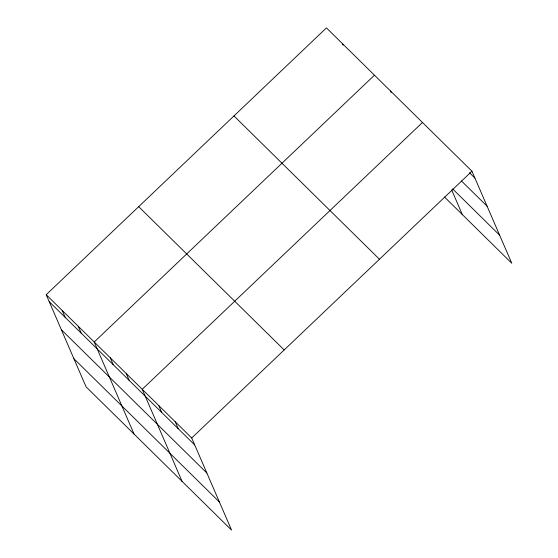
<?xml version="1.0" encoding="UTF-8"?>
<svg xmlns="http://www.w3.org/2000/svg" width="558" height="558" viewBox="0 0 558 558"><rect width="100%" height="100%" fill="white"/><g stroke="black" fill="none" stroke-linecap="round" stroke-linejoin="round"><path stroke-width="0.84" d="M46.202 294.708L191.708 438.002L231.563 530.1L86.058 386.806L46.202 294.708L326.437 27.9L471.942 171.194L511.798 263.292L444.475 196.988M374.453 75.191L94.218 341.998L134.073 434.096M422.476 122.474L142.234 389.282L182.089 481.38M191.708 438.002L471.942 171.194M469.452 172.722L474.949 178.135M461.459 180.973L487.106 206.237M452.608 188.876L499.64 235.19M233.962 115.945L379.468 259.24M138.677 206.662L284.189 349.957M49.202 301.648L194.707 444.942M61.366 329.75L206.872 473.045M73.893 358.703L219.399 501.998M451.687 189.978L462.324 214.572M390.46 90.947L391.13 92.489M342.445 43.663L343.114 45.205M175.219 421.764L178.218 428.704M158.723 405.526L161.729 412.46M126.227 373.518L129.233 380.458M110.226 357.762L113.225 364.695M78.211 326.235L81.217 333.175M62.203 310.471L65.209 317.411"/></g></svg>
